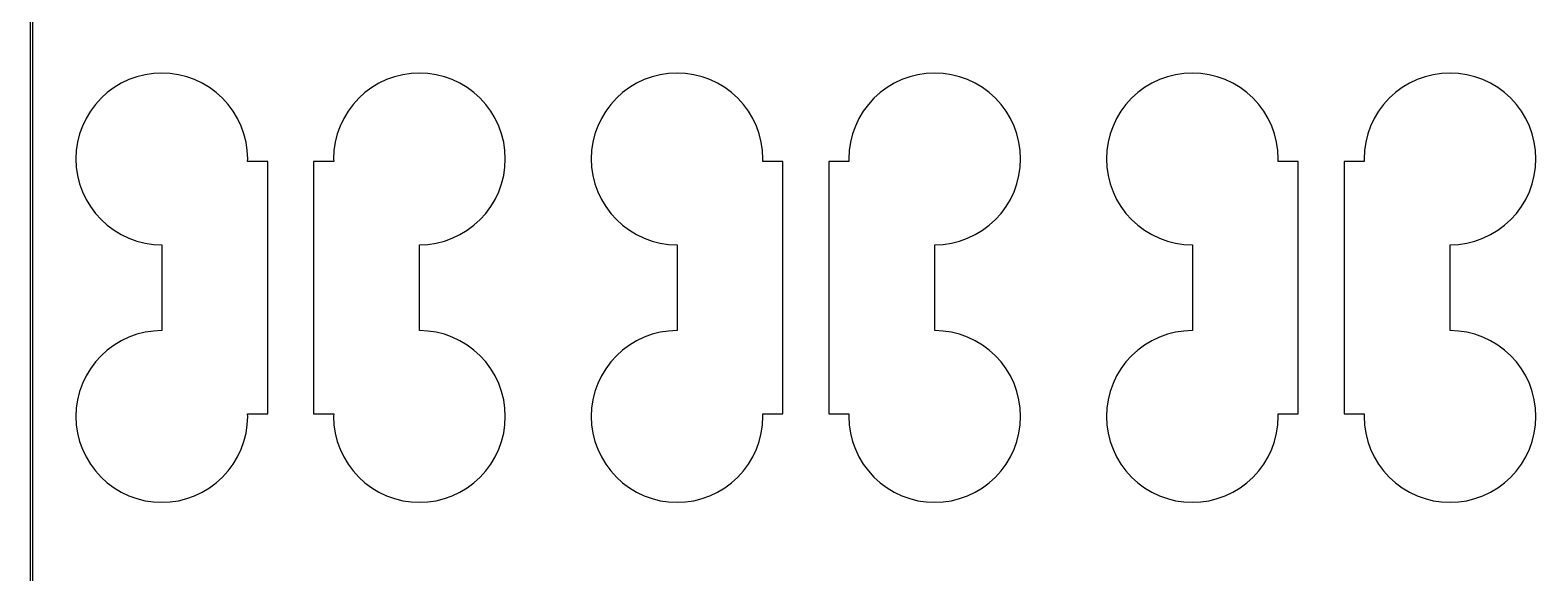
# Model space of a CAD drawing. Extents: x 0 to 54, y 0 to 90.
# Drawn here: x -0.05 to 26.25, y 35.52 to 45 of the extents above; entities that cross this region are included whole.
import ezdxf

# ---------------------------------------------------------------- set-up
doc = ezdxf.new("R2010")
doc.units = 0

msp = doc.modelspace()

# ---------------------------------------------------------------- linework, layer by layer
for p, q in [((-0.04999, 90.05), (-0.04999, -0.04999)), ((0, 0), (0, 90)), ((1.81458, 44.1854), (1.67598, 44.1358)), ((1.95737, 44.2212), (1.81458, 44.1854)), ((2.10298, 44.2428), (1.95737, 44.2212)), ((2.25, 44.25), (2.10298, 44.2428)), ((2.39703, 44.2428), (2.25, 44.25)), ((2.54265, 44.2212), (2.39703, 44.2428)), ((2.68544, 44.1854), (2.54265, 44.2212)), ((2.82404, 44.1358), (2.68544, 44.1854)), ((6.31456, 44.1854), (6.17596, 44.1358)), ((6.45735, 44.2212), (6.31456, 44.1854)), ((6.60297, 44.2428), (6.45735, 44.2212)), ((6.75, 44.25), (6.60297, 44.2428)), ((6.89702, 44.2428), (6.75, 44.25)), ((7.04263, 44.2212), (6.89702, 44.2428)), ((7.18542, 44.1854), (7.04263, 44.2212)), ((7.32402, 44.1358), (7.18542, 44.1854)), ((10.8146, 44.1854), (10.676, 44.1358)), ((10.9574, 44.2212), (10.8146, 44.1854)), ((11.103, 44.2428), (10.9574, 44.2212)), ((11.25, 44.25), (11.103, 44.2428)), ((11.397, 44.2428), (11.25, 44.25)), ((11.5426, 44.2212), (11.397, 44.2428)), ((11.6854, 44.1854), (11.5426, 44.2212)), ((11.824, 44.1358), (11.6854, 44.1854)), ((15.3146, 44.1854), (15.176, 44.1358)), ((15.4574, 44.2212), (15.3146, 44.1854)), ((15.603, 44.2428), (15.4574, 44.2212)), ((15.75, 44.25), (15.603, 44.2428)), ((15.897, 44.2428), (15.75, 44.25)), ((16.0426, 44.2212), (15.897, 44.2428)), ((16.1854, 44.1854), (16.0426, 44.2212)), ((16.324, 44.1358), (16.1854, 44.1854)), ((19.8146, 44.1854), (19.676, 44.1358)), ((19.9574, 44.2212), (19.8146, 44.1854)), ((20.103, 44.2428), (19.9574, 44.2212)), ((20.25, 44.25), (20.103, 44.2428)), ((20.397, 44.2428), (20.25, 44.25)), ((20.5426, 44.2212), (20.397, 44.2428)), ((20.6854, 44.1854), (20.5426, 44.2212)), ((20.824, 44.1358), (20.6854, 44.1854)), ((24.3146, 44.1854), (24.176, 44.1358)), ((24.4574, 44.2212), (24.3146, 44.1854)), ((24.603, 44.2428), (24.4574, 44.2212)), ((24.75, 44.25), (24.603, 44.2428)), ((24.897, 44.2428), (24.75, 44.25)), ((25.0426, 44.2212), (24.897, 44.2428)), ((25.1854, 44.1854), (25.0426, 44.2212)), ((25.324, 44.1358), (25.1854, 44.1854)), ((1.41666, 43.9972), (1.29842, 43.9095)), ((1.54291, 44.0729), (1.41666, 43.9972)), ((1.67598, 44.1358), (1.54291, 44.0729)), ((2.95711, 44.0729), (2.82404, 44.1358)), ((3.08336, 43.9972), (2.95711, 44.0729)), ((3.2016, 43.9095), (3.08336, 43.9972)), ((5.91664, 43.9972), (5.7984, 43.9095)), ((6.04289, 44.0729), (5.91664, 43.9972)), ((6.17596, 44.1358), (6.04289, 44.0729)), ((7.45709, 44.0729), (7.32402, 44.1358)), ((7.58334, 43.9972), (7.45709, 44.0729)), ((7.70158, 43.9095), (7.58334, 43.9972)), ((10.4167, 43.9972), (10.2984, 43.9095)), ((10.5429, 44.0729), (10.4167, 43.9972)), ((10.676, 44.1358), (10.5429, 44.0729)), ((11.9571, 44.0729), (11.824, 44.1358)), ((12.0834, 43.9972), (11.9571, 44.0729)), ((12.2016, 43.9095), (12.0834, 43.9972)), ((14.9166, 43.9972), (14.7984, 43.9095)), ((15.0429, 44.0729), (14.9166, 43.9972)), ((15.176, 44.1358), (15.0429, 44.0729)), ((16.4571, 44.0729), (16.324, 44.1358)), ((16.5833, 43.9972), (16.4571, 44.0729)), ((16.7016, 43.9095), (16.5833, 43.9972)), ((19.4167, 43.9972), (19.2984, 43.9095)), ((19.5429, 44.0729), (19.4167, 43.9972)), ((19.676, 44.1358), (19.5429, 44.0729)), ((20.9571, 44.0729), (20.824, 44.1358)), ((21.0834, 43.9972), (20.9571, 44.0729)), ((21.2016, 43.9095), (21.0834, 43.9972)), ((23.9166, 43.9972), (23.7984, 43.9095)), ((24.0429, 44.0729), (23.9166, 43.9972)), ((24.176, 44.1358), (24.0429, 44.0729)), ((25.4571, 44.0729), (25.324, 44.1358)), ((25.5833, 43.9972), (25.4571, 44.0729)), ((25.7016, 43.9095), (25.5833, 43.9972)), ((1.09048, 43.7016), (1.00281, 43.5833)), ((1.18935, 43.8107), (1.09048, 43.7016)), ((1.29842, 43.9095), (1.18935, 43.8107)), ((3.31067, 43.8107), (3.2016, 43.9095)), ((3.40953, 43.7016), (3.31067, 43.8107)), ((3.49721, 43.5833), (3.40953, 43.7016)), ((5.59047, 43.7016), (5.50279, 43.5833)), ((5.68933, 43.8107), (5.59047, 43.7016)), ((5.7984, 43.9095), (5.68933, 43.8107)), ((7.81065, 43.8107), (7.70158, 43.9095)), ((7.90952, 43.7016), (7.81065, 43.8107)), ((7.99719, 43.5833), (7.90952, 43.7016)), ((10.0905, 43.7016), (10.0028, 43.5833)), ((10.1893, 43.8107), (10.0905, 43.7016)), ((10.2984, 43.9095), (10.1893, 43.8107)), ((12.3107, 43.8107), (12.2016, 43.9095)), ((12.4095, 43.7016), (12.3107, 43.8107)), ((12.4972, 43.5833), (12.4095, 43.7016)), ((14.5905, 43.7016), (14.5028, 43.5833)), ((14.6893, 43.8107), (14.5905, 43.7016)), ((14.7984, 43.9095), (14.6893, 43.8107)), ((16.8107, 43.8107), (16.7016, 43.9095)), ((16.9095, 43.7016), (16.8107, 43.8107)), ((16.9972, 43.5833), (16.9095, 43.7016)), ((19.0905, 43.7016), (19.0028, 43.5833)), ((19.1893, 43.8107), (19.0905, 43.7016)), ((19.2984, 43.9095), (19.1893, 43.8107)), ((21.3107, 43.8107), (21.2016, 43.9095)), ((21.4095, 43.7016), (21.3107, 43.8107)), ((21.4972, 43.5833), (21.4095, 43.7016)), ((23.5905, 43.7016), (23.5028, 43.5833)), ((23.6893, 43.8107), (23.5905, 43.7016)), ((23.7984, 43.9095), (23.6893, 43.8107)), ((25.8107, 43.8107), (25.7016, 43.9095)), ((25.9095, 43.7016), (25.8107, 43.8107)), ((25.9972, 43.5833), (25.9095, 43.7016)), ((0.92712, 43.4571), (0.86418, 43.324)), ((1.00281, 43.5833), (0.92712, 43.4571)), ((3.57289, 43.4571), (3.49721, 43.5833)), ((3.63583, 43.324), (3.57289, 43.4571)), ((5.42711, 43.4571), (5.36417, 43.324)), ((5.50279, 43.5833), (5.42711, 43.4571)), ((8.07288, 43.4571), (7.99719, 43.5833)), ((8.13582, 43.324), (8.07288, 43.4571)), ((9.92712, 43.4571), (9.86418, 43.324)), ((10.0028, 43.5833), (9.92712, 43.4571)), ((12.5729, 43.4571), (12.4972, 43.5833)), ((12.6358, 43.324), (12.5729, 43.4571)), ((14.4271, 43.4571), (14.3642, 43.324)), ((14.5028, 43.5833), (14.4271, 43.4571)), ((17.0729, 43.4571), (16.9972, 43.5833)), ((17.1358, 43.324), (17.0729, 43.4571)), ((18.9271, 43.4571), (18.8642, 43.324)), ((19.0028, 43.5833), (18.9271, 43.4571)), ((21.5729, 43.4571), (21.4972, 43.5833)), ((21.6358, 43.324), (21.5729, 43.4571)), ((23.4271, 43.4571), (23.3642, 43.324)), ((23.5028, 43.5833), (23.4271, 43.4571)), ((26.0729, 43.4571), (25.9972, 43.5833)), ((26.1358, 43.324), (26.0729, 43.4571)), ((0.81459, 43.1854), (0.77882, 43.0426)), ((0.86418, 43.324), (0.81459, 43.1854)), ((3.68542, 43.1854), (3.63583, 43.324)), ((3.72119, 43.0426), (3.68542, 43.1854)), ((5.31458, 43.1854), (5.27881, 43.0426)), ((5.36417, 43.324), (5.31458, 43.1854)), ((8.18541, 43.1854), (8.13582, 43.324)), ((8.22118, 43.0426), (8.18541, 43.1854)), ((9.81459, 43.1854), (9.77882, 43.0426)), ((9.86418, 43.324), (9.81459, 43.1854)), ((12.6854, 43.1854), (12.6358, 43.324)), ((12.7212, 43.0426), (12.6854, 43.1854)), ((14.3146, 43.1854), (14.2788, 43.0426)), ((14.3642, 43.324), (14.3146, 43.1854)), ((17.1854, 43.1854), (17.1358, 43.324)), ((17.2212, 43.0426), (17.1854, 43.1854)), ((18.8146, 43.1854), (18.7788, 43.0426)), ((18.8642, 43.324), (18.8146, 43.1854)), ((21.6854, 43.1854), (21.6358, 43.324)), ((21.7212, 43.0426), (21.6854, 43.1854)), ((23.3146, 43.1854), (23.2788, 43.0426)), ((23.3642, 43.324), (23.3146, 43.1854)), ((26.1854, 43.1854), (26.1358, 43.324)), ((26.2212, 43.0426), (26.1854, 43.1854)), ((0.75723, 42.897), (0.75, 42.75)), ((0.77882, 43.0426), (0.75723, 42.897)), ((3.74278, 42.897), (3.72119, 43.0426)), ((3.75, 42.75), (3.74278, 42.897)), ((5.25722, 42.897), (5.25, 42.75)), ((5.27881, 43.0426), (5.25722, 42.897)), ((8.24277, 42.897), (8.22118, 43.0426)), ((8.25, 42.75), (8.24277, 42.897)), ((9.75723, 42.897), (9.75, 42.75)), ((9.77882, 43.0426), (9.75723, 42.897)), ((12.7428, 42.897), (12.7212, 43.0426)), ((12.75, 42.75), (12.7428, 42.897)), ((14.2572, 42.897), (14.25, 42.75)), ((14.2788, 43.0426), (14.2572, 42.897)), ((17.2428, 42.897), (17.2212, 43.0426)), ((17.25, 42.75), (17.2428, 42.897)), ((18.7572, 42.897), (18.75, 42.75)), ((18.7788, 43.0426), (18.7572, 42.897)), ((21.7428, 42.897), (21.7212, 43.0426)), ((21.75, 42.75), (21.7428, 42.897)), ((23.2572, 42.897), (23.25, 42.75)), ((23.2788, 43.0426), (23.2572, 42.897)), ((26.2428, 42.897), (26.2212, 43.0426)), ((26.25, 42.75), (26.2428, 42.897)), ((0.75, 42.75), (0.75723, 42.603)), ((3.74779, 42.705), (3.75, 42.75)), ((4.10001, 42.705), (3.74779, 42.705)), ((4.10001, 38.295), (4.10001, 42.705)), ((5.25221, 42.705), (4.89999, 42.705)), ((4.89999, 42.705), (4.89999, 38.295)), ((5.25, 42.75), (5.25221, 42.705)), ((8.24277, 42.603), (8.25, 42.75)), ((9.75, 42.75), (9.75723, 42.603)), ((12.7478, 42.705), (12.75, 42.75)), ((13.1, 42.705), (12.7478, 42.705)), ((13.1, 38.295), (13.1, 42.705)), ((14.2522, 42.705), (13.9, 42.705)), ((13.9, 42.705), (13.9, 38.295)), ((14.25, 42.75), (14.2522, 42.705)), ((17.2428, 42.603), (17.25, 42.75)), ((18.75, 42.75), (18.7572, 42.603)), ((21.7478, 42.705), (21.75, 42.75)), ((22.1, 42.705), (21.7478, 42.705)), ((22.1, 38.295), (22.1, 42.705)), ((23.2522, 42.705), (22.9, 42.705)), ((22.9, 42.705), (22.9, 38.295)), ((23.25, 42.75), (23.2522, 42.705)), ((26.2428, 42.603), (26.25, 42.75)), ((0.75723, 42.603), (0.77882, 42.4574)), ((0.77882, 42.4574), (0.81459, 42.3146)), ((8.18541, 42.3146), (8.22118, 42.4574)), ((8.22118, 42.4574), (8.24277, 42.603)), ((9.75723, 42.603), (9.77882, 42.4574)), ((9.77882, 42.4574), (9.81459, 42.3146)), ((17.1854, 42.3146), (17.2212, 42.4574)), ((17.2212, 42.4574), (17.2428, 42.603)), ((18.7572, 42.603), (18.7788, 42.4574)), ((18.7788, 42.4574), (18.8146, 42.3146)), ((26.1854, 42.3146), (26.2212, 42.4574)), ((26.2212, 42.4574), (26.2428, 42.603)), ((0.81459, 42.3146), (0.86418, 42.176)), ((0.86418, 42.176), (0.92712, 42.0429)), ((8.07288, 42.0429), (8.13582, 42.176)), ((8.13582, 42.176), (8.18541, 42.3146)), ((9.81459, 42.3146), (9.86418, 42.176)), ((9.86418, 42.176), (9.92712, 42.0429)), ((17.0729, 42.0429), (17.1358, 42.176)), ((17.1358, 42.176), (17.1854, 42.3146)), ((18.8146, 42.3146), (18.8642, 42.176)), ((18.8642, 42.176), (18.9271, 42.0429)), ((26.0729, 42.0429), (26.1358, 42.176)), ((26.1358, 42.176), (26.1854, 42.3146)), ((0.92712, 42.0429), (1.00281, 41.9166)), ((1.00281, 41.9166), (1.09048, 41.7984)), ((7.90952, 41.7984), (7.99719, 41.9166)), ((7.99719, 41.9166), (8.07288, 42.0429)), ((9.92712, 42.0429), (10.0028, 41.9166)), ((10.0028, 41.9166), (10.0905, 41.7984)), ((16.9095, 41.7984), (16.9972, 41.9166)), ((16.9972, 41.9166), (17.0729, 42.0429)), ((18.9271, 42.0429), (19.0028, 41.9166)), ((19.0028, 41.9166), (19.0905, 41.7984)), ((25.9095, 41.7984), (25.9972, 41.9166)), ((25.9972, 41.9166), (26.0729, 42.0429)), ((1.09048, 41.7984), (1.18935, 41.6893)), ((1.18935, 41.6893), (1.29842, 41.5905)), ((1.29842, 41.5905), (1.41666, 41.5028)), ((7.58334, 41.5028), (7.70158, 41.5905)), ((7.70158, 41.5905), (7.81065, 41.6893)), ((7.81065, 41.6893), (7.90952, 41.7984)), ((10.0905, 41.7984), (10.1893, 41.6893)), ((10.1893, 41.6893), (10.2984, 41.5905)), ((10.2984, 41.5905), (10.4167, 41.5028)), ((16.5833, 41.5028), (16.7016, 41.5905)), ((16.7016, 41.5905), (16.8107, 41.6893)), ((16.8107, 41.6893), (16.9095, 41.7984)), ((19.0905, 41.7984), (19.1893, 41.6893)), ((19.1893, 41.6893), (19.2984, 41.5905)), ((19.2984, 41.5905), (19.4167, 41.5028)), ((25.5833, 41.5028), (25.7016, 41.5905)), ((25.7016, 41.5905), (25.8107, 41.6893)), ((25.8107, 41.6893), (25.9095, 41.7984)), ((1.41666, 41.5028), (1.54291, 41.4271)), ((1.54291, 41.4271), (1.67598, 41.3642)), ((1.67598, 41.3642), (1.81458, 41.3146)), ((1.81458, 41.3146), (1.95737, 41.2788)), ((7.04263, 41.2788), (7.18542, 41.3146)), ((7.18542, 41.3146), (7.32402, 41.3642)), ((7.32402, 41.3642), (7.45709, 41.4271)), ((7.45709, 41.4271), (7.58334, 41.5028)), ((10.4167, 41.5028), (10.5429, 41.4271)), ((10.5429, 41.4271), (10.676, 41.3642)), ((10.676, 41.3642), (10.8146, 41.3146)), ((10.8146, 41.3146), (10.9574, 41.2788)), ((16.0426, 41.2788), (16.1854, 41.3146)), ((16.1854, 41.3146), (16.324, 41.3642)), ((16.324, 41.3642), (16.4571, 41.4271)), ((16.4571, 41.4271), (16.5833, 41.5028)), ((19.4167, 41.5028), (19.5429, 41.4271)), ((19.5429, 41.4271), (19.676, 41.3642)), ((19.676, 41.3642), (19.8146, 41.3146)), ((19.8146, 41.3146), (19.9574, 41.2788)), ((25.0426, 41.2788), (25.1854, 41.3146)), ((25.1854, 41.3146), (25.324, 41.3642)), ((25.324, 41.3642), (25.4571, 41.4271)), ((25.4571, 41.4271), (25.5833, 41.5028)), ((1.95737, 41.2788), (2.10298, 41.2572)), ((2.10298, 41.2572), (2.25, 41.25)), ((2.25, 41.25), (2.25, 39.75)), ((6.75, 41.25), (6.89702, 41.2572)), ((6.75, 39.75), (6.75, 41.25)), ((6.89702, 41.2572), (7.04263, 41.2788)), ((10.9574, 41.2788), (11.103, 41.2572)), ((11.103, 41.2572), (11.25, 41.25)), ((11.25, 41.25), (11.25, 39.75)), ((15.75, 41.25), (15.897, 41.2572)), ((15.75, 39.75), (15.75, 41.25)), ((15.897, 41.2572), (16.0426, 41.2788)), ((19.9574, 41.2788), (20.103, 41.2572)), ((20.103, 41.2572), (20.25, 41.25)), ((20.25, 41.25), (20.25, 39.75)), ((24.75, 41.25), (24.897, 41.2572)), ((24.75, 39.75), (24.75, 41.25)), ((24.897, 41.2572), (25.0426, 41.2788)), ((1.95737, 39.7212), (1.81458, 39.6854)), ((2.10298, 39.7428), (1.95737, 39.7212)), ((2.25, 39.75), (2.10298, 39.7428)), ((6.89702, 39.7428), (6.75, 39.75)), ((7.04263, 39.7212), (6.89702, 39.7428)), ((7.18542, 39.6854), (7.04263, 39.7212)), ((10.9574, 39.7212), (10.8146, 39.6854)), ((11.103, 39.7428), (10.9574, 39.7212)), ((11.25, 39.75), (11.103, 39.7428)), ((15.897, 39.7428), (15.75, 39.75)), ((16.0426, 39.7212), (15.897, 39.7428)), ((16.1854, 39.6854), (16.0426, 39.7212)), ((19.9574, 39.7212), (19.8146, 39.6854)), ((20.103, 39.7428), (19.9574, 39.7212)), ((20.25, 39.75), (20.103, 39.7428)), ((24.897, 39.7428), (24.75, 39.75)), ((25.0426, 39.7212), (24.897, 39.7428)), ((25.1854, 39.6854), (25.0426, 39.7212)), ((1.41666, 39.4972), (1.29842, 39.4095)), ((1.54291, 39.5729), (1.41666, 39.4972)), ((1.67598, 39.6358), (1.54291, 39.5729)), ((1.81458, 39.6854), (1.67598, 39.6358)), ((7.32402, 39.6358), (7.18542, 39.6854)), ((7.45709, 39.5729), (7.32402, 39.6358)), ((7.58334, 39.4972), (7.45709, 39.5729)), ((7.70158, 39.4095), (7.58334, 39.4972)), ((10.4167, 39.4972), (10.2984, 39.4095)), ((10.5429, 39.5729), (10.4167, 39.4972)), ((10.676, 39.6358), (10.5429, 39.5729)), ((10.8146, 39.6854), (10.676, 39.6358)), ((16.324, 39.6358), (16.1854, 39.6854)), ((16.4571, 39.5729), (16.324, 39.6358)), ((16.5833, 39.4972), (16.4571, 39.5729)), ((16.7016, 39.4095), (16.5833, 39.4972)), ((19.4167, 39.4972), (19.2984, 39.4095)), ((19.5429, 39.5729), (19.4167, 39.4972)), ((19.676, 39.6358), (19.5429, 39.5729)), ((19.8146, 39.6854), (19.676, 39.6358)), ((25.324, 39.6358), (25.1854, 39.6854)), ((25.4571, 39.5729), (25.324, 39.6358)), ((25.5833, 39.4972), (25.4571, 39.5729)), ((25.7016, 39.4095), (25.5833, 39.4972)), ((1.09048, 39.2016), (1.00281, 39.0834)), ((1.18935, 39.3107), (1.09048, 39.2016)), ((1.29842, 39.4095), (1.18935, 39.3107)), ((7.81065, 39.3107), (7.70158, 39.4095)), ((7.90952, 39.2016), (7.81065, 39.3107)), ((7.99719, 39.0834), (7.90952, 39.2016)), ((10.0905, 39.2016), (10.0028, 39.0834)), ((10.1893, 39.3107), (10.0905, 39.2016)), ((10.2984, 39.4095), (10.1893, 39.3107)), ((16.8107, 39.3107), (16.7016, 39.4095)), ((16.9095, 39.2016), (16.8107, 39.3107)), ((16.9972, 39.0834), (16.9095, 39.2016)), ((19.0905, 39.2016), (19.0028, 39.0834)), ((19.1893, 39.3107), (19.0905, 39.2016)), ((19.2984, 39.4095), (19.1893, 39.3107)), ((25.8107, 39.3107), (25.7016, 39.4095)), ((25.9095, 39.2016), (25.8107, 39.3107)), ((25.9972, 39.0834), (25.9095, 39.2016)), ((0.92712, 38.9571), (0.86418, 38.824)), ((1.00281, 39.0834), (0.92712, 38.9571)), ((8.07288, 38.9571), (7.99719, 39.0834)), ((8.13582, 38.824), (8.07288, 38.9571)), ((9.92712, 38.9571), (9.86418, 38.824)), ((10.0028, 39.0834), (9.92712, 38.9571)), ((17.0729, 38.9571), (16.9972, 39.0834)), ((17.1358, 38.824), (17.0729, 38.9571)), ((18.9271, 38.9571), (18.8642, 38.824)), ((19.0028, 39.0834), (18.9271, 38.9571)), ((26.0729, 38.9571), (25.9972, 39.0834)), ((26.1358, 38.824), (26.0729, 38.9571)), ((0.81459, 38.6854), (0.77882, 38.5426)), ((0.86418, 38.824), (0.81459, 38.6854)), ((8.18541, 38.6854), (8.13582, 38.824)), ((8.22118, 38.5426), (8.18541, 38.6854)), ((9.81459, 38.6854), (9.77882, 38.5426)), ((9.86418, 38.824), (9.81459, 38.6854)), ((17.1854, 38.6854), (17.1358, 38.824)), ((17.2212, 38.5426), (17.1854, 38.6854)), ((18.8146, 38.6854), (18.7788, 38.5426)), ((18.8642, 38.824), (18.8146, 38.6854)), ((26.1854, 38.6854), (26.1358, 38.824)), ((26.2212, 38.5426), (26.1854, 38.6854)), ((0.77882, 38.5426), (0.75723, 38.397)), ((8.24277, 38.397), (8.22118, 38.5426)), ((9.77882, 38.5426), (9.75723, 38.397)), ((17.2428, 38.397), (17.2212, 38.5426)), ((18.7788, 38.5426), (18.7572, 38.397)), ((26.2428, 38.397), (26.2212, 38.5426)), ((0.75723, 38.397), (0.75, 38.25)), ((0.75, 38.25), (0.75723, 38.103)), ((3.74278, 38.103), (3.75, 38.25)), ((3.75, 38.25), (3.74779, 38.295)), ((3.74779, 38.295), (4.10001, 38.295)), ((4.89999, 38.295), (5.25221, 38.295)), ((5.25221, 38.295), (5.25, 38.25)), ((5.25, 38.25), (5.25722, 38.103)), ((8.25, 38.25), (8.24277, 38.397)), ((8.24277, 38.103), (8.25, 38.25)), ((9.75723, 38.397), (9.75, 38.25)), ((9.75, 38.25), (9.75723, 38.103)), ((12.7428, 38.103), (12.75, 38.25)), ((12.75, 38.25), (12.7478, 38.295)), ((12.7478, 38.295), (13.1, 38.295)), ((13.9, 38.295), (14.2522, 38.295)), ((14.2522, 38.295), (14.25, 38.25)), ((14.25, 38.25), (14.2572, 38.103)), ((17.25, 38.25), (17.2428, 38.397)), ((17.2428, 38.103), (17.25, 38.25)), ((18.7572, 38.397), (18.75, 38.25)), ((18.75, 38.25), (18.7572, 38.103)), ((21.7428, 38.103), (21.75, 38.25)), ((21.75, 38.25), (21.7478, 38.295)), ((21.7478, 38.295), (22.1, 38.295)), ((22.9, 38.295), (23.2522, 38.295)), ((23.2522, 38.295), (23.25, 38.25)), ((23.25, 38.25), (23.2572, 38.103)), ((26.25, 38.25), (26.2428, 38.397)), ((26.2428, 38.103), (26.25, 38.25)), ((0.75723, 38.103), (0.77882, 37.9574)), ((0.77882, 37.9574), (0.81459, 37.8146)), ((3.68542, 37.8146), (3.72119, 37.9574)), ((3.72119, 37.9574), (3.74278, 38.103)), ((5.25722, 38.103), (5.27881, 37.9574)), ((5.27881, 37.9574), (5.31458, 37.8146)), ((8.18541, 37.8146), (8.22118, 37.9574)), ((8.22118, 37.9574), (8.24277, 38.103)), ((9.75723, 38.103), (9.77882, 37.9574)), ((9.77882, 37.9574), (9.81459, 37.8146)), ((12.6854, 37.8146), (12.7212, 37.9574)), ((12.7212, 37.9574), (12.7428, 38.103)), ((14.2572, 38.103), (14.2788, 37.9574)), ((14.2788, 37.9574), (14.3146, 37.8146)), ((17.1854, 37.8146), (17.2212, 37.9574)), ((17.2212, 37.9574), (17.2428, 38.103)), ((18.7572, 38.103), (18.7788, 37.9574)), ((18.7788, 37.9574), (18.8146, 37.8146)), ((21.6854, 37.8146), (21.7212, 37.9574)), ((21.7212, 37.9574), (21.7428, 38.103)), ((23.2572, 38.103), (23.2788, 37.9574)), ((23.2788, 37.9574), (23.3146, 37.8146)), ((26.1854, 37.8146), (26.2212, 37.9574)), ((26.2212, 37.9574), (26.2428, 38.103)), ((0.81459, 37.8146), (0.86418, 37.676)), ((0.86418, 37.676), (0.92712, 37.5429)), ((3.57289, 37.5429), (3.63583, 37.676)), ((3.63583, 37.676), (3.68542, 37.8146)), ((5.31458, 37.8146), (5.36417, 37.676)), ((5.36417, 37.676), (5.42711, 37.5429)), ((8.07288, 37.5429), (8.13582, 37.676)), ((8.13582, 37.676), (8.18541, 37.8146)), ((9.81459, 37.8146), (9.86418, 37.676)), ((9.86418, 37.676), (9.92712, 37.5429)), ((12.5729, 37.5429), (12.6358, 37.676)), ((12.6358, 37.676), (12.6854, 37.8146)), ((14.3146, 37.8146), (14.3642, 37.676)), ((14.3642, 37.676), (14.4271, 37.5429)), ((17.0729, 37.5429), (17.1358, 37.676)), ((17.1358, 37.676), (17.1854, 37.8146)), ((18.8146, 37.8146), (18.8642, 37.676)), ((18.8642, 37.676), (18.9271, 37.5429)), ((21.5729, 37.5429), (21.6358, 37.676)), ((21.6358, 37.676), (21.6854, 37.8146)), ((23.3146, 37.8146), (23.3642, 37.676)), ((23.3642, 37.676), (23.4271, 37.5429)), ((26.0729, 37.5429), (26.1358, 37.676)), ((26.1358, 37.676), (26.1854, 37.8146)), ((0.92712, 37.5429), (1.00281, 37.4167)), ((1.00281, 37.4167), (1.09048, 37.2984)), ((3.40953, 37.2984), (3.49721, 37.4167)), ((3.49721, 37.4167), (3.57289, 37.5429)), ((5.42711, 37.5429), (5.50279, 37.4167)), ((5.50279, 37.4167), (5.59047, 37.2984)), ((7.90952, 37.2984), (7.99719, 37.4167)), ((7.99719, 37.4167), (8.07288, 37.5429)), ((9.92712, 37.5429), (10.0028, 37.4167)), ((10.0028, 37.4167), (10.0905, 37.2984)), ((12.4095, 37.2984), (12.4972, 37.4167)), ((12.4972, 37.4167), (12.5729, 37.5429)), ((14.4271, 37.5429), (14.5028, 37.4167)), ((14.5028, 37.4167), (14.5905, 37.2984)), ((16.9095, 37.2984), (16.9972, 37.4167)), ((16.9972, 37.4167), (17.0729, 37.5429)), ((18.9271, 37.5429), (19.0028, 37.4167)), ((19.0028, 37.4167), (19.0905, 37.2984)), ((21.4095, 37.2984), (21.4972, 37.4167)), ((21.4972, 37.4167), (21.5729, 37.5429)), ((23.4271, 37.5429), (23.5028, 37.4167)), ((23.5028, 37.4167), (23.5905, 37.2984)), ((25.9095, 37.2984), (25.9972, 37.4167)), ((25.9972, 37.4167), (26.0729, 37.5429)), ((1.09048, 37.2984), (1.18935, 37.1893)), ((1.18935, 37.1893), (1.29842, 37.0905)), ((1.29842, 37.0905), (1.41666, 37.0028)), ((3.08336, 37.0028), (3.2016, 37.0905)), ((3.2016, 37.0905), (3.31067, 37.1893)), ((3.31067, 37.1893), (3.40953, 37.2984)), ((5.59047, 37.2984), (5.68933, 37.1893)), ((5.68933, 37.1893), (5.7984, 37.0905)), ((5.7984, 37.0905), (5.91664, 37.0028)), ((7.58334, 37.0028), (7.70158, 37.0905)), ((7.70158, 37.0905), (7.81065, 37.1893)), ((7.81065, 37.1893), (7.90952, 37.2984)), ((10.0905, 37.2984), (10.1893, 37.1893)), ((10.1893, 37.1893), (10.2984, 37.0905)), ((10.2984, 37.0905), (10.4167, 37.0028)), ((12.0834, 37.0028), (12.2016, 37.0905)), ((12.2016, 37.0905), (12.3107, 37.1893)), ((12.3107, 37.1893), (12.4095, 37.2984)), ((14.5905, 37.2984), (14.6893, 37.1893)), ((14.6893, 37.1893), (14.7984, 37.0905)), ((14.7984, 37.0905), (14.9166, 37.0028)), ((16.5833, 37.0028), (16.7016, 37.0905)), ((16.7016, 37.0905), (16.8107, 37.1893)), ((16.8107, 37.1893), (16.9095, 37.2984)), ((19.0905, 37.2984), (19.1893, 37.1893)), ((19.1893, 37.1893), (19.2984, 37.0905)), ((19.2984, 37.0905), (19.4167, 37.0028)), ((21.0834, 37.0028), (21.2016, 37.0905)), ((21.2016, 37.0905), (21.3107, 37.1893)), ((21.3107, 37.1893), (21.4095, 37.2984)), ((23.5905, 37.2984), (23.6893, 37.1893)), ((23.6893, 37.1893), (23.7984, 37.0905)), ((23.7984, 37.0905), (23.9166, 37.0028)), ((25.5833, 37.0028), (25.7016, 37.0905)), ((25.7016, 37.0905), (25.8107, 37.1893)), ((25.8107, 37.1893), (25.9095, 37.2984)), ((1.41666, 37.0028), (1.54291, 36.9271)), ((1.54291, 36.9271), (1.67598, 36.8642)), ((1.67598, 36.8642), (1.81458, 36.8146)), ((2.68544, 36.8146), (2.82404, 36.8642)), ((2.82404, 36.8642), (2.95711, 36.9271)), ((2.95711, 36.9271), (3.08336, 37.0028)), ((5.91664, 37.0028), (6.04289, 36.9271)), ((6.04289, 36.9271), (6.17596, 36.8642)), ((6.17596, 36.8642), (6.31456, 36.8146)), ((7.18542, 36.8146), (7.32402, 36.8642)), ((7.32402, 36.8642), (7.45709, 36.9271)), ((7.45709, 36.9271), (7.58334, 37.0028)), ((10.4167, 37.0028), (10.5429, 36.9271)), ((10.5429, 36.9271), (10.676, 36.8642)), ((10.676, 36.8642), (10.8146, 36.8146)), ((11.6854, 36.8146), (11.824, 36.8642)), ((11.824, 36.8642), (11.9571, 36.9271)), ((11.9571, 36.9271), (12.0834, 37.0028)), ((14.9166, 37.0028), (15.0429, 36.9271)), ((15.0429, 36.9271), (15.176, 36.8642)), ((15.176, 36.8642), (15.3146, 36.8146)), ((16.1854, 36.8146), (16.324, 36.8642)), ((16.324, 36.8642), (16.4571, 36.9271)), ((16.4571, 36.9271), (16.5833, 37.0028)), ((19.4167, 37.0028), (19.5429, 36.9271)), ((19.5429, 36.9271), (19.676, 36.8642)), ((19.676, 36.8642), (19.8146, 36.8146)), ((20.6854, 36.8146), (20.824, 36.8642)), ((20.824, 36.8642), (20.9571, 36.9271)), ((20.9571, 36.9271), (21.0834, 37.0028)), ((23.9166, 37.0028), (24.0429, 36.9271)), ((24.0429, 36.9271), (24.176, 36.8642)), ((24.176, 36.8642), (24.3146, 36.8146)), ((25.1854, 36.8146), (25.324, 36.8642)), ((25.324, 36.8642), (25.4571, 36.9271)), ((25.4571, 36.9271), (25.5833, 37.0028)), ((1.81458, 36.8146), (1.95737, 36.7788)), ((1.95737, 36.7788), (2.10298, 36.7572)), ((2.10298, 36.7572), (2.25, 36.75)), ((2.25, 36.75), (2.39703, 36.7572)), ((2.39703, 36.7572), (2.54265, 36.7788)), ((2.54265, 36.7788), (2.68544, 36.8146)), ((6.31456, 36.8146), (6.45735, 36.7788)), ((6.45735, 36.7788), (6.60297, 36.7572)), ((6.60297, 36.7572), (6.75, 36.75)), ((6.75, 36.75), (6.89702, 36.7572)), ((6.89702, 36.7572), (7.04263, 36.7788)), ((7.04263, 36.7788), (7.18542, 36.8146)), ((10.8146, 36.8146), (10.9574, 36.7788)), ((10.9574, 36.7788), (11.103, 36.7572)), ((11.103, 36.7572), (11.25, 36.75)), ((11.25, 36.75), (11.397, 36.7572)), ((11.397, 36.7572), (11.5426, 36.7788)), ((11.5426, 36.7788), (11.6854, 36.8146)), ((15.3146, 36.8146), (15.4574, 36.7788)), ((15.4574, 36.7788), (15.603, 36.7572)), ((15.603, 36.7572), (15.75, 36.75)), ((15.75, 36.75), (15.897, 36.7572)), ((15.897, 36.7572), (16.0426, 36.7788)), ((16.0426, 36.7788), (16.1854, 36.8146)), ((19.8146, 36.8146), (19.9574, 36.7788)), ((19.9574, 36.7788), (20.103, 36.7572)), ((20.103, 36.7572), (20.25, 36.75)), ((20.25, 36.75), (20.397, 36.7572)), ((20.397, 36.7572), (20.5426, 36.7788)), ((20.5426, 36.7788), (20.6854, 36.8146)), ((24.3146, 36.8146), (24.4574, 36.7788)), ((24.4574, 36.7788), (24.603, 36.7572)), ((24.603, 36.7572), (24.75, 36.75)), ((24.75, 36.75), (24.897, 36.7572)), ((24.897, 36.7572), (25.0426, 36.7788)), ((25.0426, 36.7788), (25.1854, 36.8146))]:
    msp.add_line(p, q)

doc.saveas('drawing.dxf')
